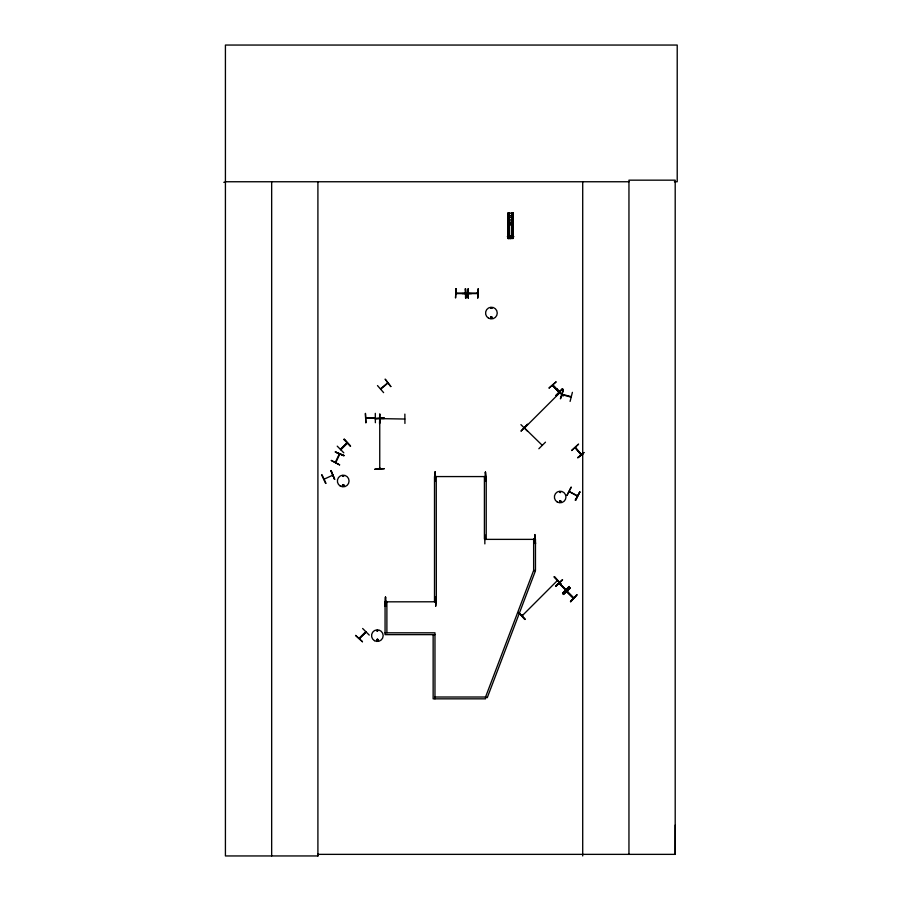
<?xml version="1.0" encoding="UTF-8"?>
<svg xmlns="http://www.w3.org/2000/svg" width="901" height="901" viewBox="0 0 901 901"><rect width="100%" height="100%" fill="white"/><g stroke="black" fill="none" stroke-linecap="round" stroke-linejoin="round"><path stroke-width="1.35" d="M317.907 181.754L317.907 855.95L317.918 854.362L675.198 854.362L675.266 825.046M569.421 491.642L577.417 495.708M572.811 597.543L573.734 597.881L567.146 591.349L567.698 591.912M558.62 391.102C561.593 394.728 550.905 381.686 553.203 386.045M379.749 418.605L379.749 419.641M379.794 468.497L379.738 467.653L379.321 468.509M342.324 485.38C344.678 482.632 343.72 488.072 342.414 485.594M342.617 485.211C343.686 487.678 344.103 483.251 342.662 485.38M344.036 485.594L343.957 484.952M376.911 630.903C377.801 628.921 377.913 632.637 376.911 630.666M377.598 630.846L377.632 630.711M491.124 308.21L491.687 308.131L491.158 308.356M491.923 308.21L490.921 308.345L491.856 308.086M490.876 317.298C492.329 319.697 491.653 314.99 490.865 317.76M559.904 492.07L560.028 491.89M560.985 501.587C558.924 498.129 559.803 504.83 560.906 500.945M575.21 447.752L575.716 448.293M580.616 454.059L581.494 454.521M581.415 454.453L575.525 447.482M379.377 418.796L379.805 419.449M335.836 462.495L335.735 461.594M338.99 454.757L339.384 453.913M332.559 475.289L324.146 479.152M563.339 389.93L560.433 398.839L563.362 389.93M562.888 394.92L562.19 394.289M570.142 396.755L571.223 396.71M572.394 392.352L570.096 401.429M566.898 591.799L573.498 598.163L566.695 591.653M510.89 238.134L510.259 238.112M565.974 589.693L559.363 583.082M335.409 462.168L339.305 454.003M559.566 392.363L559.273 393.264M522.535 614.933L522.039 615.901M359.972 637.964L359.071 638.246M525.114 427.367L524.9 427.896M542.222 445.274L524.359 427.862M404.786 419.033L379.884 418.616M343.146 475.874L343.101 476.359M343.664 476.404L342.864 475.784L343.551 476.471M490.628 316.983C491.158 320.779 493.478 314.854 490.595 317.22M377.902 640.329C377.508 637.671 375.965 641.839 377.902 640.16M510.811 238.134L510.721 236.907M335.791 462.596L339.778 454.07M343.991 455.489L335.296 451.998L343.968 455.534M385.56 601.463L386.597 601.463M534.079 539.001L534.935 539.372M365.941 417.884L375.109 418.301M464.511 293.523L465.423 293.163M477.688 293.163L468.351 293.118L469.241 293.523M524.292 427.874L524.945 427.862M566.954 495.381L571.245 487.047L567.011 495.404M575.176 500.123L579.85 492.014M558.902 392.994L559.453 392.431M559.735 392.802L524.551 427.907M522.67 615.338L522.107 615.833L557.46 580.481M557.471 580.571L556.604 580.818M557.359 580.649L556.897 581.111M340.499 449.284L346.874 442.841M365.468 632.615L365.716 631.792L359.15 638.178M343.427 476.347L343.225 475.897M381.416 388.714L380.515 388.815L387.644 382.902M386.968 383.409L387.858 383.15M436.23 476.866L435.408 476.505L436.253 476.505L436.332 601.327L434.507 601.327L434.507 476.573L486.225 476.573L486.225 538.944L484.411 538.944L484.411 476.573L485.414 476.505M484.929 539.046L485.684 539.462M485.752 539.406L484.839 539.372M435.656 601.789L434.62 601.474L435.656 601.463M457.1 293.489L456.086 293.118L465.288 293.129M366.043 417.884L375.3 417.884M476.843 293.118L477.609 293.591L456.03 293.591M573.419 598.095L567.168 591.428M520.924 424.619L527.547 431.23M524.438 427.941L525.103 427.277L524.145 427.784M559.239 393.23L559.724 392.656M556.57 580.92L557.178 580.233M570.232 588.139L563.283 594.435L570.187 588.094M563.316 594.469L569.894 587.812M570.412 601.463L576.978 594.806L570.682 601.744M570.66 601.71L576.888 594.716M521.093 430.982L527.547 424.213L521.138 431.027M538.854 448.743L545.488 442.154M337.233 446.153L343.81 452.82M340.713 449.599L347.369 443.022M340.781 449.745L347.437 443.089M555.602 586.168L562.551 579.884L555.568 586.134M555.894 586.45L562.461 579.793M562.922 593.489L569.173 586.495L562.888 593.455M562.596 593.162L569.218 586.551M362.63 628.481L369.252 635.104M359.375 638.561L366.121 631.995M362.45 641.715L355.557 635.374L362.439 641.737M555.94 381.911L548.946 388.14L556.03 382.001M555.906 395.325L562.584 388.77M380.706 389.187L387.88 383.128M383.623 392.633L377.485 385.572M390.775 386.597L385.132 379.118L390.865 386.518M571.662 450.421L578.588 444.103L571.752 450.523M583.217 453.789L577.766 457.685L583.904 452.539M577.8 457.742L583.949 452.584M560.433 492.588C561.233 490.549 558.44 492.824 560.501 492.464M377.947 640.611C374.05 640.859 379.772 637.559 377.587 640.893M559.893 500.888C559.769 503.839 561.436 499.244 559.634 501.519M359.42 638.415L365.941 632.029M321.657 474.973L325.644 483.443M377.215 639.473L376.877 640.296M577.372 496.181L569.195 491.574M491.631 318.256L490.989 318.166M377.136 639.203L377.778 639.282M558.89 391.98L552.617 385.583M404.864 414.1L404.932 423.447M374.906 418.571L384.265 418.503M435.284 471.989L434.8 477.339M484.569 476.888L485.312 476.505L484.569 476.933M435.296 481.348L435.217 471.989L435.194 477.339M485.493 481.348L485.38 471.989L485.932 477.339M533.989 539.057L534.834 539.046M484.862 543.889L484.738 534.53M535.476 543.889L534.924 534.53L535.431 543.889M434.721 601.789L435.566 601.789L385.594 601.834L386.473 601.429M385.121 606.305L385.538 596.946L385.572 606.305M223.786 182.317L225.419 182.306M225.419 181.754L628.954 181.754M674.398 181.754L677.214 181.754L677.214 45.05L225.419 45.05L225.419 855.95L317.974 855.95L317.974 854.362M512.646 213.098L512.646 238.438L512.534 213.098L513.266 213.098M508.22 215.688L512.894 215.688M508.22 217.411L512.894 217.411M508.22 219.979L512.894 219.979M508.22 222.265L512.894 222.265M508.22 224.833L512.894 224.833M508.22 235.871L512.894 235.871M507.443 236.591L513.683 236.591M507.443 236.783L513.683 236.783M510.18 237.042L510.923 237.076M508.265 238.461L508.265 213.12L508.22 238.461L513.266 238.438L513.153 213.098M508.592 238.461L507.86 238.461L507.86 213.12L512.894 213.12L512.894 238.438M508.772 238.461L509.504 238.461M510.18 238.472L510.923 238.472M456.064 288.647L455.546 298.006L455.929 288.647M465.941 298.006L465.423 288.647L465.896 298.006M468.329 288.647L468.329 298.006M477.688 298.006L478.206 288.647L477.812 298.006M375.3 413.368L375.368 422.715M365.907 418.301L375.323 418.301M365.941 422.715L365.423 413.368L365.817 422.715M484.929 539.372L534.834 539.372M385.065 632.817L434.969 632.817L434.969 698.838M434.969 634.642L385.065 634.642L385.065 601.631L386.889 601.631L386.889 632.817M434.969 697.014L485.56 697.014L487.261 697.667L535.34 571.088L533.64 570.446L533.64 539.26L535.464 539.26L535.464 570.446L533.64 570.446L485.56 697.014L485.56 698.838L433.144 698.838L433.144 634.642M562.28 394.323L571.054 396.62M562.044 394.694L571.144 397.138M335.33 451.93L343.822 455.85M565.535 589.851L559.104 583.285M556.367 389.176L563.102 395.674M554.059 577.034L560.76 583.566M518.548 612.545L525.204 619.122M559.037 583.352L565.693 590.009M343.867 439.53L350.568 446.063M552.459 385.425L559.003 392.183M575.187 447.594L581.235 454.802M575.108 447.662L581.156 454.87M330.735 470.761L334.676 479.242M322.017 474.804L325.959 483.296M485.515 471.989L485.549 477.339M434.811 472L434.845 477.339M385.47 596.946L385.527 606.305M379.749 419.539L379.749 418.695L379.749 468.599M675.198 854.362L675.198 180.166L628.954 180.166L628.954 854.362M582.71 181.754L582.71 855.95M512.939 213.098L512.939 238.438M512.241 238.438L512.354 213.098L511.622 213.098L511.622 237.031L511.734 213.098M512.027 213.098L512.027 238.438L511.937 213.098M511.272 238.438L509.842 238.438M509.392 213.12L509.482 237.053M509.178 213.12L509.133 238.461M508.885 213.12L508.885 237.053M508.772 213.12L508.795 237.053M508.592 213.12L508.479 238.461M507.882 213.12L507.973 238.461M471.414 293.591L462.168 293.591M465.479 288.647L465.547 298.006M271.663 181.754L271.663 855.95M509.549 223.279C510.822 227.255 512.635 220.475 509.549 223.279M331.331 460.467L339.598 464.871L331.331 460.467M579.793 491.98L575.57 500.348L579.793 491.98M556.717 388.815L563.012 395.764L556.717 388.815M518.593 612.5L524.889 619.449L518.593 612.5M554.385 576.708L560.67 583.657L554.385 576.708M344.227 439.17L350.466 446.153L344.193 439.204M562.551 388.736L556.176 395.607L562.539 388.725M331.095 470.592L334.564 479.298L331.095 470.592M379.817 414.1L379.591 423.459L379.817 414.1M384.254 418.098L374.906 418.627L384.254 418.053M384.265 468.666L374.906 469.252L384.265 468.666M436.152 596.946L435.69 606.305L436.107 596.946M468.261 298.006L468.306 288.647L468.205 298.006M488.488 318.121A5.834 5.834 0 0 0 497.251 313.064A5.834 5.834 0 0 0 488.488 308.007A5.834 5.834 0 0 0 488.488 318.121M557.28 502.026A5.8 5.8 0 0 0 565.974 497.003A5.8 5.8 0 0 0 557.28 491.98A5.8 5.8 0 0 0 557.28 502.026M340.296 486.067A5.845 5.845 0 0 0 349.07 480.999A5.845 5.845 0 0 0 340.296 475.942A5.845 5.845 0 0 0 340.296 486.067M374.456 640.667A5.811 5.811 0 0 0 383.173 635.644A5.811 5.811 0 0 0 374.456 630.61A5.811 5.811 0 0 0 374.456 640.667"/></g></svg>
